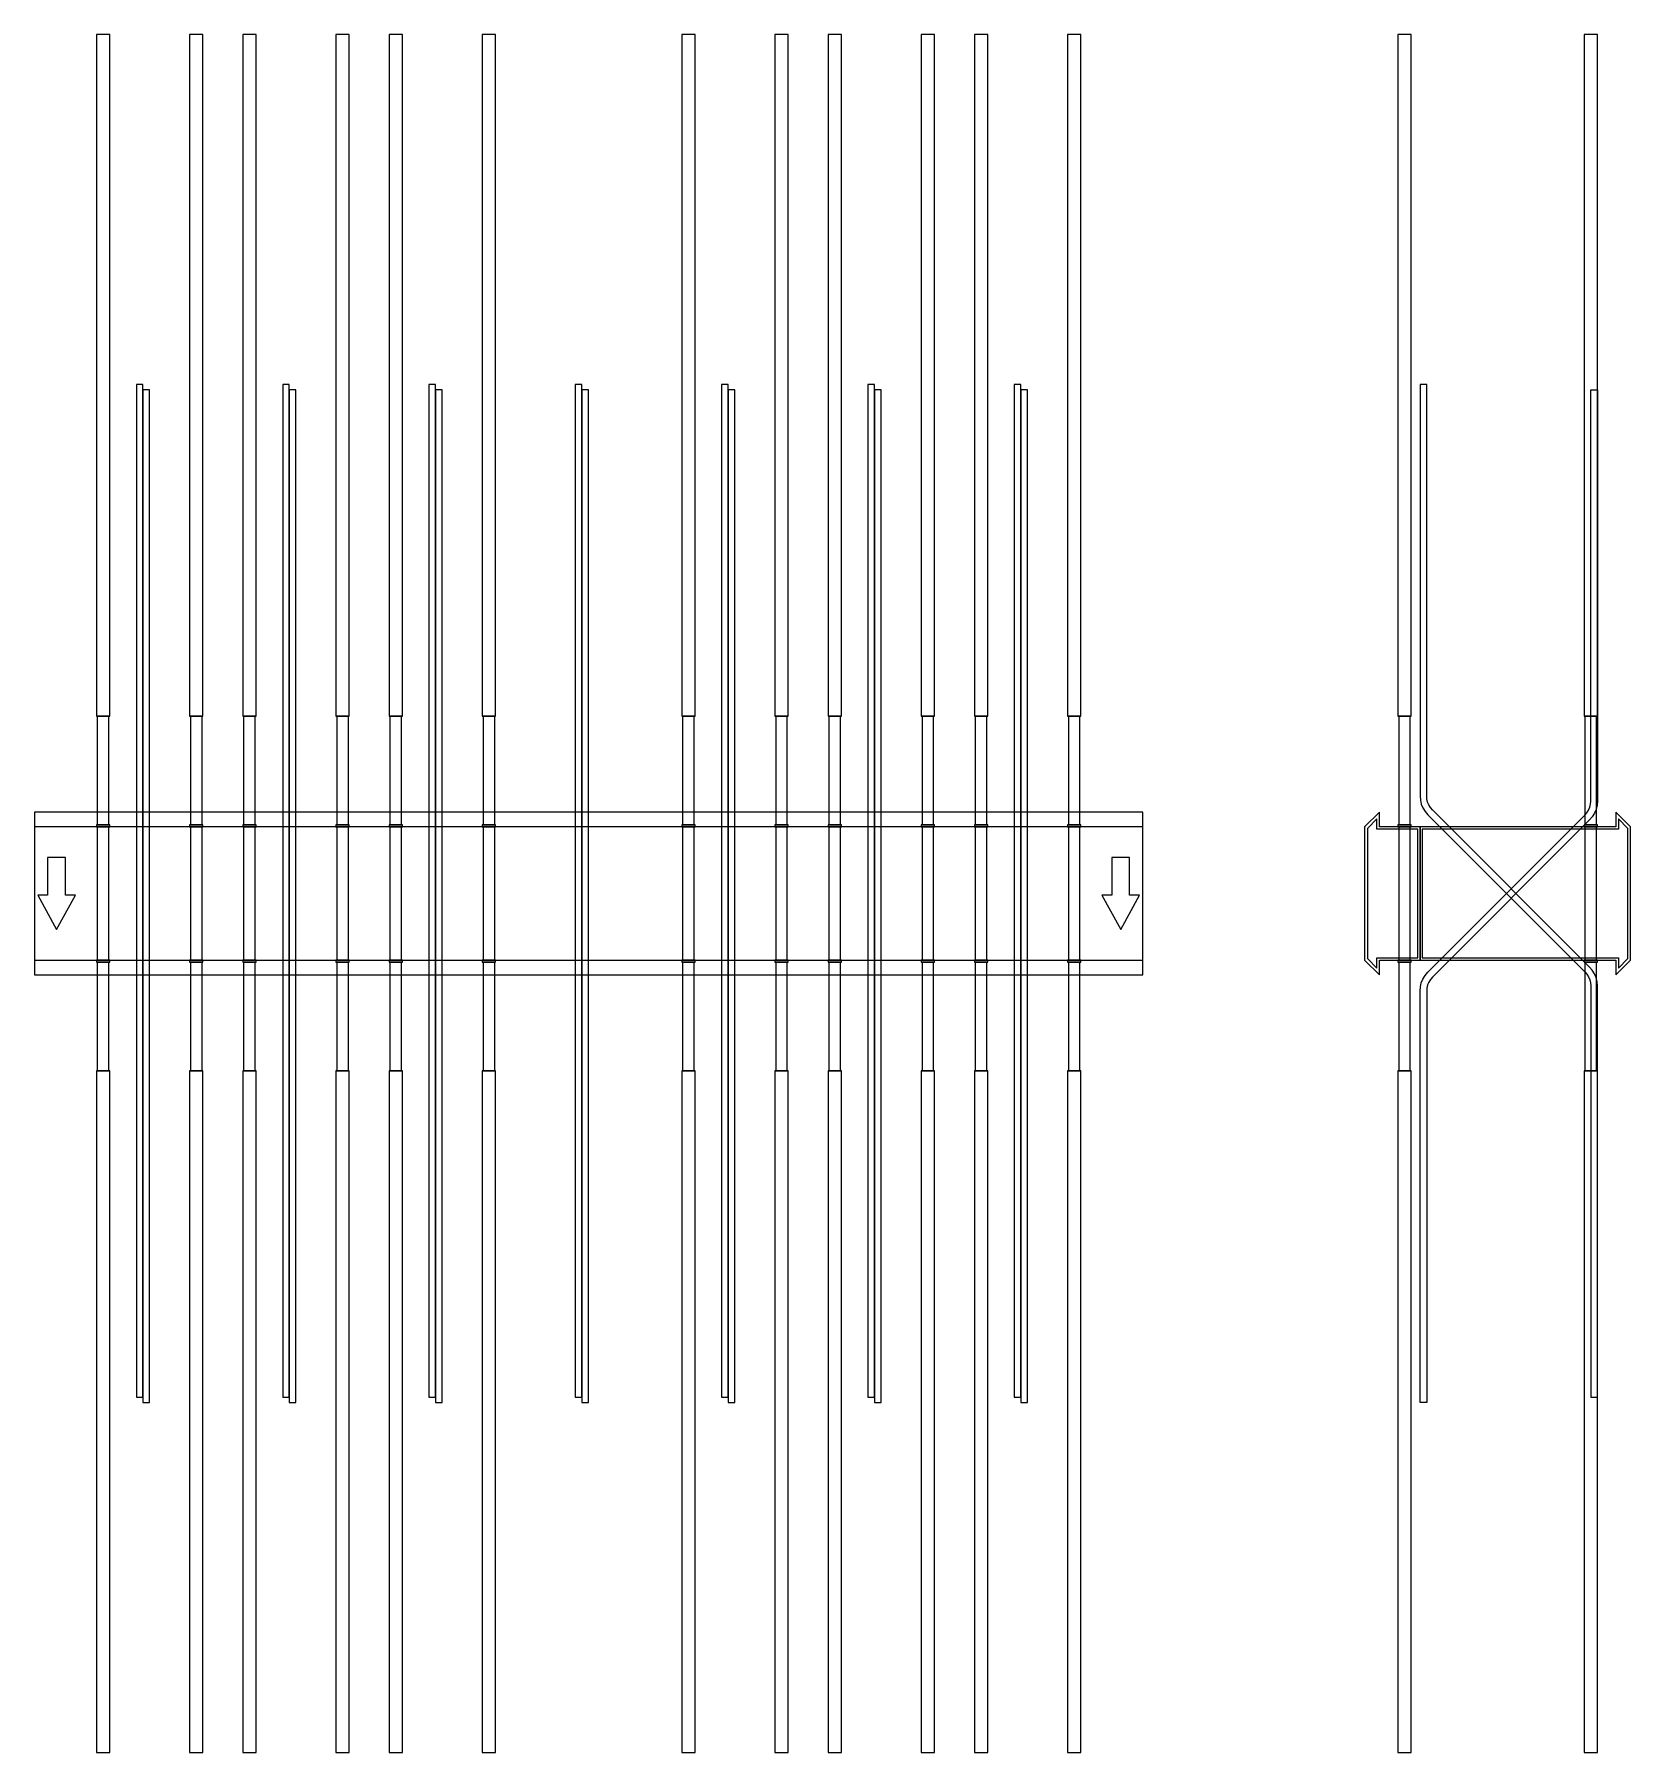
# Model space of a CAD drawing. Extents: x 0 to 1440, y -775 to 775.
import ezdxf

# ---------------------------------------------------------------- set-up
doc = ezdxf.new("R2010")
doc.units = 0
doc.layers.add('Halfen', color=7, linetype='CONTINUOUS')

msp = doc.modelspace()

# ---------------------------------------------------------------- linework, layer by layer
at = {"layer": 'Halfen', "color": 7}
for points in [[(68, 160), (68, 775), (56, 775), (56, 160)], [(152, 160), (152, 775), (140, 775), (140, 160)], [(200, 160), (200, 775), (188, 775), (188, 160)], [(284, 160), (284, 775), (272, 775), (272, 160)], [(332, 160), (332, 775), (320, 775), (320, 160)], [(416, 160), (416, 775), (404, 775), (404, 160)], [(596, 160), (596, 775), (584, 775), (584, 160)], [(680, 160), (680, 775), (668, 775), (668, 160)], [(728, 160), (728, 775), (716, 775), (716, 160)], [(812, 160), (812, 775), (800, 775), (800, 160)], [(860, 160), (860, 775), (848, 775), (848, 160)], [(944, 160), (944, 775), (932, 775), (932, 160)], [(1242, 160), (1242, 775), (1230, 775), (1230, 160)], [(1410, 160), (1410, 775), (1398, 775), (1398, 160)], [(98, -454.298), (98, 459.026), (92, 459.026), (92, -454.298)], [(104, -459.026), (104, 454.298), (98, 454.298), (98, -459.026)], [(230, -454.298), (230, 459.026), (224, 459.026), (224, -454.298)], [(236, -459.026), (236, 454.298), (230, 454.298), (230, -459.026)], [(362, -454.298), (362, 459.026), (356, 459.026), (356, -454.298)], [(368, -459.026), (368, 454.298), (362, 454.298), (362, -459.026)], [(494, -454.298), (494, 459.026), (488, 459.026), (488, -454.298)], [(500, -459.026), (500, 454.298), (494, 454.298), (494, -459.026)], [(626, -454.298), (626, 459.026), (620, 459.026), (620, -454.298)], [(632, -459.026), (632, 454.298), (626, 454.298), (626, -459.026)], [(758, -454.298), (758, 459.026), (752, 459.026), (752, -454.298)], [(764, -459.026), (764, 454.298), (758, 454.298), (758, -459.026)], [(890, -454.298), (890, 459.026), (884, 459.026), (884, -454.298)], [(896, -459.026), (896, 454.298), (890, 454.298), (890, -459.026)], [(1410, -454.298), (1410, -83.335), (1409.705, -79.58), (1408.825, -75.918), (1407.384, -72.439), (1405.416, -69.228), (1402.971, -66.364), (1261.272, 75.335), (1259.438, 77.482), (1257.962, 79.891), (1256.881, 82.5), (1256.222, 85.247), (1256, 88.062), (1256, 459.026), (1250, 459.026), (1250, 88.062), (1250.295, 84.308), (1251.175, 80.646), (1252.616, 77.167), (1254.584, 73.956), (1257.029, 71.092), (1398.728, -70.607), (1400.562, -72.754), (1402.038, -75.163), (1403.119, -77.772), (1403.778, -80.519), (1404, -83.335), (1404, -454.298)], [(1250, -459.026), (1250, -88.062), (1250.295, -84.308), (1251.175, -80.646), (1252.616, -77.167), (1254.584, -73.956), (1257.029, -71.092), (1398.728, 70.607), (1400.562, 72.754), (1402.038, 75.163), (1403.119, 77.772), (1403.778, 80.519), (1404, 83.335), (1404, 454.298), (1410, 454.298), (1410, 83.335), (1409.705, 79.58), (1408.825, 75.918), (1407.384, 72.439), (1405.416, 69.228), (1402.971, 66.364), (1261.272, -75.334), (1259.438, -77.482), (1257.962, -79.891), (1256.881, -82.5), (1256.222, -85.247), (1256, -88.062), (1256, -459.026)], [(67.25, 62), (67.25, 160), (56.75, 160), (56.75, 62)], [(151.25, 62), (151.25, 160), (140.75, 160), (140.75, 62)], [(199.25, 62), (199.25, 160), (188.75, 160), (188.75, 62)], [(283.25, 62), (283.25, 160), (272.75, 160), (272.75, 62)], [(331.25, 62), (331.25, 160), (320.75, 160), (320.75, 62)], [(415.25, 62), (415.25, 160), (404.75, 160), (404.75, 62)], [(595.25, 62), (595.25, 160), (584.75, 160), (584.75, 62)], [(679.25, 62), (679.25, 160), (668.75, 160), (668.75, 62)], [(727.25, 62), (727.25, 160), (716.75, 160), (716.75, 62)], [(811.25, 62), (811.25, 160), (800.75, 160), (800.75, 62)], [(859.25, 62), (859.25, 160), (848.75, 160), (848.75, 62)], [(943.25, 62), (943.25, 160), (932.75, 160), (932.75, 62)], [(1241.25, 62), (1241.25, 160), (1230.75, 160), (1230.75, 62)], [(1409.25, 62), (1409.25, 160), (1398.75, 160), (1398.75, 62)], [(0, -73.5), (1000, -73.5), (1000, 73.5), (0, 73.5)], [(68, 60), (68, 62), (56, 62), (56, 60)], [(152, 60), (152, 62), (140, 62), (140, 60)], [(200, 60), (200, 62), (188, 62), (188, 60)], [(284, 60), (284, 62), (272, 62), (272, 60)], [(332, 60), (332, 62), (320, 62), (320, 60)], [(416, 60), (416, 62), (404, 62), (404, 60)], [(596, 60), (596, 62), (584, 62), (584, 60)], [(680, 60), (680, 62), (668, 62), (668, 60)], [(728, 60), (728, 62), (716, 62), (716, 60)], [(812, 60), (812, 62), (800, 62), (800, 60)], [(860, 60), (860, 62), (848, 62), (848, 60)], [(944, 60), (944, 62), (932, 62), (932, 60)], [(1250, -60), (1250, 60), (1213.5, 60), (1213.5, 73.5), (1200, 60), (1200, -60), (1213.5, -73.5), (1213.5, -60)], [(1248, -58), (1248, 58), (1211, 58), (1211, 67.25), (1202.5, 58.75), (1202.5, -58.75), (1211, -67.25), (1211, -58)], [(1242, 60), (1242, 62), (1230, 62), (1230, 60)], [(1440, -60), (1440, 60), (1426.5, 73.5), (1426.5, 60), (1250, 60), (1250, -60), (1426.5, -60), (1426.5, -73.5)], [(1437.5, -58.75), (1437.5, 58.75), (1429, 67.25), (1429, 58), (1252, 58), (1252, -58), (1429, -58), (1429, -67.25)], [(1410, 60), (1410, 62), (1398, 62), (1398, 60)], [(0, -60), (1000, -60), (1000, 60), (0, 60)], [(67.25, -60), (67.25, 60), (56.75, 60), (56.75, -60)], [(151.25, -60), (151.25, 60), (140.75, 60), (140.75, -60)], [(199.25, -60), (199.25, 60), (188.75, 60), (188.75, -60)], [(283.25, -60), (283.25, 60), (272.75, 60), (272.75, -60)], [(331.25, -60), (331.25, 60), (320.75, 60), (320.75, -60)], [(415.25, -60), (415.25, 60), (404.75, 60), (404.75, -60)], [(595.25, -60), (595.25, 60), (584.75, 60), (584.75, -60)], [(679.25, -60), (679.25, 60), (668.75, 60), (668.75, -60)], [(727.25, -60), (727.25, 60), (716.75, 60), (716.75, -60)], [(811.25, -60), (811.25, 60), (800.75, 60), (800.75, -60)], [(859.25, -60), (859.25, 60), (848.75, 60), (848.75, -60)], [(943.25, -60), (943.25, 60), (932.75, 60), (932.75, -60)], [(1241.25, -60), (1241.25, 60), (1230.75, 60), (1230.75, -60)], [(1409.25, -60), (1409.25, 60), (1398.75, 60), (1398.75, -60)], [(20, -32.5), (37, -1.5), (28, -1.5), (28, 32.5), (12, 32.5), (12, -1.5), (3, -1.5)], [(980, -32.5), (997, -1.5), (988, -1.5), (988, 32.5), (972, 32.5), (972, -1.5), (963, -1.5)], [(68, -62), (68, -60), (56, -60), (56, -62)], [(67.25, -160), (67.25, -62), (56.75, -62), (56.75, -160)], [(152, -62), (152, -60), (140, -60), (140, -62)], [(151.25, -160), (151.25, -62), (140.75, -62), (140.75, -160)], [(200, -62), (200, -60), (188, -60), (188, -62)], [(199.25, -160), (199.25, -62), (188.75, -62), (188.75, -160)], [(284, -62), (284, -60), (272, -60), (272, -62)], [(283.25, -160), (283.25, -62), (272.75, -62), (272.75, -160)], [(332, -62), (332, -60), (320, -60), (320, -62)], [(331.25, -160), (331.25, -62), (320.75, -62), (320.75, -160)], [(416, -62), (416, -60), (404, -60), (404, -62)], [(415.25, -160), (415.25, -62), (404.75, -62), (404.75, -160)], [(596, -62), (596, -60), (584, -60), (584, -62)], [(595.25, -160), (595.25, -62), (584.75, -62), (584.75, -160)], [(680, -62), (680, -60), (668, -60), (668, -62)], [(679.25, -160), (679.25, -62), (668.75, -62), (668.75, -160)], [(728, -62), (728, -60), (716, -60), (716, -62)], [(727.25, -160), (727.25, -62), (716.75, -62), (716.75, -160)], [(812, -62), (812, -60), (800, -60), (800, -62)], [(811.25, -160), (811.25, -62), (800.75, -62), (800.75, -160)], [(860, -62), (860, -60), (848, -60), (848, -62)], [(859.25, -160), (859.25, -62), (848.75, -62), (848.75, -160)], [(944, -62), (944, -60), (932, -60), (932, -62)], [(943.25, -160), (943.25, -62), (932.75, -62), (932.75, -160)], [(1242, -62), (1242, -60), (1230, -60), (1230, -62)], [(1241.25, -160), (1241.25, -62), (1230.75, -62), (1230.75, -160)], [(1410, -62), (1410, -60), (1398, -60), (1398, -62)], [(1409.25, -160), (1409.25, -62), (1398.75, -62), (1398.75, -160)], [(68, -775), (68, -160), (56, -160), (56, -775)], [(152, -775), (152, -160), (140, -160), (140, -775)], [(200, -775), (200, -160), (188, -160), (188, -775)], [(284, -775), (284, -160), (272, -160), (272, -775)], [(332, -775), (332, -160), (320, -160), (320, -775)], [(416, -775), (416, -160), (404, -160), (404, -775)], [(596, -775), (596, -160), (584, -160), (584, -775)], [(680, -775), (680, -160), (668, -160), (668, -775)], [(728, -775), (728, -160), (716, -160), (716, -775)], [(812, -775), (812, -160), (800, -160), (800, -775)], [(860, -775), (860, -160), (848, -160), (848, -775)], [(944, -775), (944, -160), (932, -160), (932, -775)], [(1242, -775), (1242, -160), (1230, -160), (1230, -775)], [(1410, -775), (1410, -160), (1398, -160), (1398, -775)]]:
    msp.add_lwpolyline(points, close=True, dxfattribs=at)

doc.saveas('drawing.dxf')
